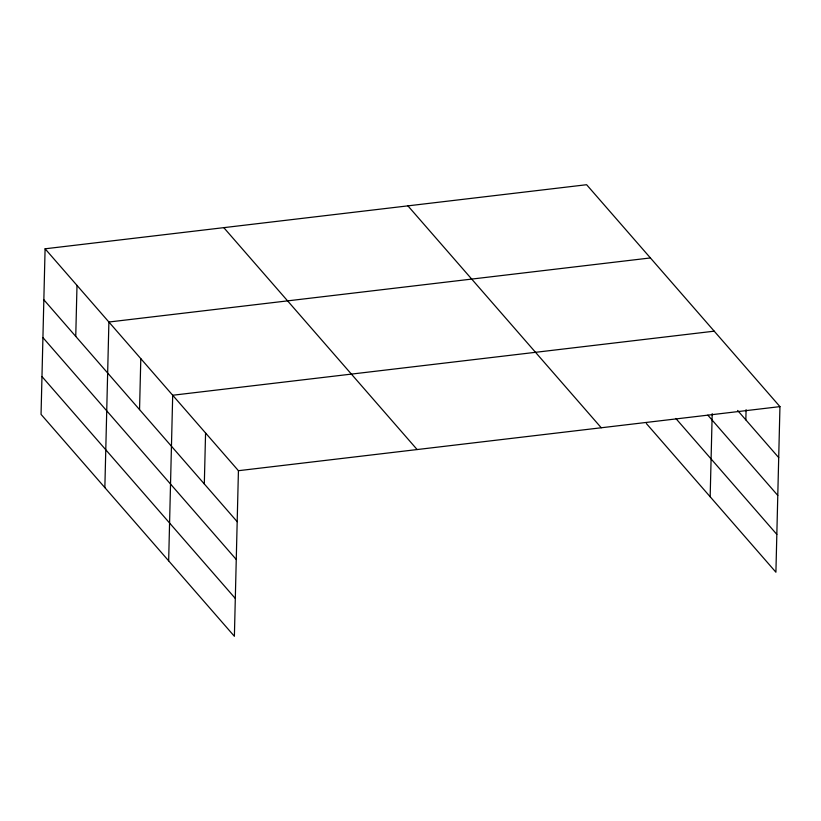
<?xml version="1.0" encoding="UTF-8"?>
<svg xmlns="http://www.w3.org/2000/svg" width="821" height="821" viewBox="0 0 821 821"><rect width="100%" height="100%" fill="white"/><g stroke="black" fill="none" stroke-linecap="round" stroke-linejoin="round"><path stroke-width="1.23" d="M45.093 248.794L41.05 414.379L234.385 636.285L238.429 470.7L45.093 248.794L586.615 184.715L779.95 406.621L775.907 572.206L646.363 423.533M75.748 336.394L77 285.41M104.852 487.612L108.895 322.017L650.417 257.938M139.549 409.617L140.802 358.633M168.654 560.835L172.697 395.25L714.219 331.171M204.316 483.959L205.568 432.975M710.165 496.756L712.197 413.671M745.837 419.88L746.084 409.679M238.429 470.7L779.95 406.621M737.617 410.449L778.708 457.605M707.846 415.159L777.785 495.422M675.837 418.474L776.83 534.389M407.914 205.855L601.249 427.762M223.794 227.643L417.13 449.549M43.852 299.778L237.187 521.684M42.928 337.595L236.263 559.501M41.974 376.562L235.309 598.468"/></g></svg>
